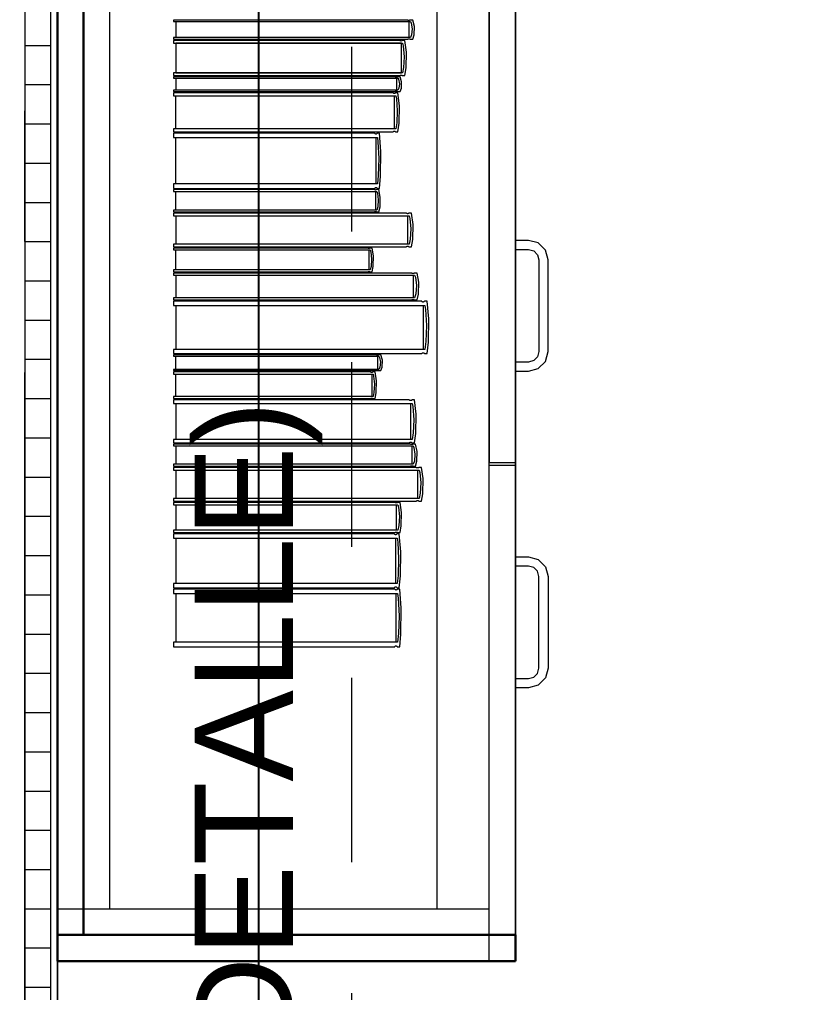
# Model space of a CAD drawing. Header units: inches. Extents: x -38 to 5698, y -33 to 92.
# Drawn here: x 122.816 to 123.408, y 33.476 to 34.22 of the extents above; entities that cross this region are included whole.
import ezdxf

# ---------------------------------------------------------------- set-up
doc = ezdxf.new("R2010")
doc.units = ezdxf.units.IN
doc.header["$MEASUREMENT"] = 0
doc.set_wipeout_variables(frame=1)
for name, pattern in [('Hidden Line', [0.195611, 0.141111, -0.0545]), ('Punto & Raya', [0.65, 0.5, -0.075, 0, -0.075]), ('Wipeout_Contour', [1, 0, -1])]:
    doc.linetypes.add(name, pattern=pattern)
for name, color, linetype in [('02 _ ARQ _ ALB _ Ejes Generales', 7, 'Continuous'), ('02 _ ARQ _ ZON _ Espacio.3D', 7, 'Continuous'), ('08 _ STR _ EXT _ 09 Vigas', 7, 'Continuous'), ('Acabado - Muros', 7, 'Continuous'), ('Interior - Mobiliario', 7, 'Continuous'), ('Notas - Etiquetas', 251, 'Continuous')]:
    doc.layers.add(name, color=color, linetype=linetype)
doc.styles.add('Estilo_Generado_4', font='swisse.ttf')
doc.dimstyles.new('Estilo_Generado__8', dxfattribs={"dimtxt": 0.18, "dimasz": 0.0912, "dimexe": 0.18, "dimexo": 0.0625, "dimgap": 0, "dimtad": 0, "dimtih": 1, "dimtoh": 1, "dimdec": 4, "dimzin": 0, "dimdsep": 46, "dimcen": 0.09, "dimadec": 0, "dimazin": 0, "dimtfac": 1, "dimtdec": 4, "dimtmove": 0, "dimatfit": 3, "dimldrblk": 'ARROWHEAD_5', "dimfxl": 1, "dimtolj": 1, "dimtzin": 0, "dimarcsym": 0})

# ---------------------------------------------------------------- blocks, each defined once
blk = doc.blocks.new('ARROWHEAD_5')
at = {"linetype": 'Continuous', "lineweight": 0}
blk.add_hatch(color=0, dxfattribs=at).paths.add_polyline_path([(-1, 0.2679), (0, 0), (-1, -0.2679)])
at = {"color": 0, "linetype": 'Continuous', "lineweight": 0}
blk.add_line((0, 0), (-1, 0), dxfattribs=at)

msp = doc.modelspace()

# ---------------------------------------------------------------- linework, layer by layer
at = {"layer": '02 _ ARQ _ ZON _ Espacio.3D', "color": 254, "linetype": 'Continuous', "lineweight": 0, "flags": 128}
msp.add_lwpolyline([(136.56999, 39.4), (130.07, 39.4), (130.07, 39.00003), (129.56999, 39.00003), (129.56997, 39.40002), (129.36999, 39.40002), (129.36999, 39.65002), (126.54787, 39.65002), (126.54787, 39.40002), (123.06999, 39.40002), (123.06998, 39.00001), (122.84497, 39.00001), (122.84499, 30.6), (123.06999, 30.6), (123.06999, 30.19992), (123.06999, 29.75002), (129.57, 29.75002), (129.57, 30.6), (130.06997, 30.6), (130.06997, 29.75002), (135.96999, 29.75002)], dxfattribs=at)
at = {"layer": 'Interior - Mobiliario', "color": 175, "linetype": 'Continuous', "lineweight": 13}
for p, q in [((122.86498, 34.97996), (122.86498, 33.51996)), ((123.17498, 33.51996), (123.17498, 34.97996)), ((122.88498, 33.53996), (122.88498, 34.95996)), ((123.13498, 34.95996), (123.13498, 33.53996)), ((123.17498, 33.53996), (123.17498, 34.95996)), ((123.17498, 34.23996), (123.17498, 33.88096)), ((123.19498, 34.23996), (123.19498, 33.88096)), ((123.11255, 34.21931), (122.93363, 34.21931)), ((122.93363, 34.21931), (122.93363, 34.21815)), ((122.93363, 34.21815), (123.11473, 34.21815)), ((122.93546, 34.21815), (122.93546, 34.20596)), ((123.11265, 34.21926), (123.11255, 34.21931)), ((123.11288, 34.21917), (123.11265, 34.21926)), ((123.11313, 34.21911), (123.11288, 34.21917)), ((123.1134, 34.21907), (123.11313, 34.21911)), ((123.11367, 34.21907), (123.1134, 34.21907)), ((123.11393, 34.2191), (123.11367, 34.21907)), ((123.11382, 34.20596), (123.11382, 34.21815)), ((123.11419, 34.21915), (123.11393, 34.2191)), ((123.11442, 34.21924), (123.11419, 34.21915)), ((123.11458, 34.21931), (123.11442, 34.21924)), ((123.11656, 34.21931), (123.11458, 34.21931)), ((123.11473, 34.21815), (123.11528, 34.21705)), ((123.11528, 34.21705), (123.11604, 34.2126)), ((123.11779, 34.21447), (123.11656, 34.21931)), ((123.11604, 34.2126), (123.11557, 34.20813)), ((123.11756, 34.20798), (123.11779, 34.21447)), ((123.11473, 34.20596), (122.93363, 34.20596)), ((122.93363, 34.20596), (122.93363, 34.2048)), ((122.93363, 34.2048), (123.11255, 34.2048)), ((123.10667, 34.2038), (122.93363, 34.2038)), ((122.93363, 34.2038), (122.93363, 34.20164)), ((123.10677, 34.20369), (123.10667, 34.2038)), ((123.10699, 34.20353), (123.10677, 34.20369)), ((123.10724, 34.20341), (123.10699, 34.20353)), ((123.10749, 34.20335), (123.10724, 34.20341)), ((123.10775, 34.20334), (123.10749, 34.20335)), ((123.10801, 34.20339), (123.10775, 34.20334)), ((123.10826, 34.2035), (123.10801, 34.20339)), ((123.10848, 34.20365), (123.10826, 34.2035)), ((123.10863, 34.2038), (123.10848, 34.20365)), ((123.11055, 34.2038), (123.10863, 34.2038)), ((123.11174, 34.19482), (123.11055, 34.2038)), ((123.11255, 34.2048), (123.1127, 34.20487)), ((123.1127, 34.20487), (123.11294, 34.20496)), ((123.11294, 34.20496), (123.11319, 34.20501)), ((123.11319, 34.20501), (123.11346, 34.20504)), ((123.11346, 34.20504), (123.11373, 34.20503)), ((123.11373, 34.20503), (123.11399, 34.205)), ((123.11399, 34.205), (123.11424, 34.20494)), ((123.11424, 34.20494), (123.11447, 34.20485)), ((123.11447, 34.20485), (123.11458, 34.2048)), ((123.11458, 34.2048), (123.11656, 34.2048)), ((123.11557, 34.20813), (123.11473, 34.20596)), ((123.11656, 34.2048), (123.11756, 34.20798)), ((122.93363, 34.20164), (123.10878, 34.20164)), ((123.1079, 34.20164), (122.9354, 34.20164)), ((122.9354, 34.20164), (122.9354, 34.17902)), ((123.1079, 34.17902), (123.1079, 34.20164)), ((123.10878, 34.20164), (123.10931, 34.1996)), ((123.10931, 34.1996), (123.11005, 34.19134)), ((123.11152, 34.18277), (123.11174, 34.19482)), ((123.11005, 34.19134), (123.1096, 34.18305)), ((123.1096, 34.18305), (123.10878, 34.17902)), ((123.11055, 34.17687), (123.11152, 34.18277)), ((123.10878, 34.17902), (122.93363, 34.17902)), ((122.93363, 34.17902), (122.93363, 34.17687)), ((122.93363, 34.17687), (123.10667, 34.17687)), ((123.1031, 34.17587), (122.93363, 34.17587)), ((122.93363, 34.17587), (122.93363, 34.17498)), ((122.93363, 34.17498), (123.10517, 34.17498)), ((122.93537, 34.17498), (122.93537, 34.16564)), ((122.9354, 34.17902), (123.1079, 34.17902)), ((123.1032, 34.17582), (123.1031, 34.17587)), ((123.10342, 34.17576), (123.1032, 34.17582)), ((123.10366, 34.17571), (123.10342, 34.17576)), ((123.10391, 34.17568), (123.10366, 34.17571)), ((123.10416, 34.17568), (123.10391, 34.17568)), ((123.10441, 34.1757), (123.10416, 34.17568)), ((123.10431, 34.16564), (123.10431, 34.17498)), ((123.10466, 34.17574), (123.10441, 34.1757)), ((123.10488, 34.17581), (123.10466, 34.17574)), ((123.10502, 34.17587), (123.10488, 34.17581)), ((123.10691, 34.17587), (123.10502, 34.17587)), ((123.10517, 34.17498), (123.10569, 34.17413)), ((123.10569, 34.17413), (123.10641, 34.17073)), ((123.10667, 34.17687), (123.10682, 34.17701)), ((123.10682, 34.17701), (123.10704, 34.17717)), ((123.10807, 34.17216), (123.10691, 34.17587)), ((123.10704, 34.17717), (123.10729, 34.17727)), ((123.10729, 34.17727), (123.10755, 34.17732)), ((123.10755, 34.17732), (123.10781, 34.17731)), ((123.10781, 34.17731), (123.10807, 34.17725)), ((123.10785, 34.16719), (123.10807, 34.17216)), ((123.10807, 34.17725), (123.10831, 34.17714)), ((123.10831, 34.17714), (123.10853, 34.17697)), ((123.10853, 34.17697), (123.10863, 34.17687)), ((123.10863, 34.17687), (123.11055, 34.17687)), ((123.10517, 34.16564), (122.93363, 34.16564)), ((122.93363, 34.16564), (122.93363, 34.16475)), ((122.93363, 34.16475), (123.1031, 34.16475)), ((123.1031, 34.16475), (123.10324, 34.16481)), ((123.10324, 34.16481), (123.10347, 34.16488)), ((123.10347, 34.16488), (123.10371, 34.16492)), ((123.10371, 34.16492), (123.10396, 34.16494)), ((123.10396, 34.16494), (123.10422, 34.16494)), ((123.10422, 34.16494), (123.10447, 34.16491)), ((123.10447, 34.16491), (123.10471, 34.16486)), ((123.10471, 34.16486), (123.10493, 34.1648)), ((123.10493, 34.1648), (123.10502, 34.16475)), ((123.10502, 34.16475), (123.10691, 34.16475)), ((123.10597, 34.16731), (123.10517, 34.16564)), ((123.10641, 34.17073), (123.10597, 34.16731)), ((123.10691, 34.16475), (123.10785, 34.16719)), ((123.10147, 34.16375), (122.93363, 34.16375)), ((122.93363, 34.16375), (122.93363, 34.16137)), ((122.93363, 34.16137), (123.10352, 34.16137)), ((122.93535, 34.16137), (122.93535, 34.1363)), ((123.10156, 34.16364), (123.10147, 34.16375)), ((123.10178, 34.16346), (123.10156, 34.16364)), ((123.10201, 34.16333), (123.10178, 34.16346)), ((123.10226, 34.16326), (123.10201, 34.16333)), ((123.10251, 34.16325), (123.10226, 34.16326)), ((123.10276, 34.16331), (123.10251, 34.16325)), ((123.10266, 34.1363), (123.10266, 34.16137)), ((123.103, 34.16342), (123.10276, 34.16331)), ((123.10322, 34.16359), (123.103, 34.16342)), ((123.10337, 34.16375), (123.10322, 34.16359)), ((123.10523, 34.16375), (123.10337, 34.16375)), ((123.10352, 34.16137), (123.10402, 34.1591)), ((123.10402, 34.1591), (123.10474, 34.14996)), ((123.10638, 34.1538), (123.10523, 34.16375)), ((123.10474, 34.14996), (123.1043, 34.14077)), ((123.10617, 34.14046), (123.10638, 34.1538)), ((123.10352, 34.1363), (122.93363, 34.1363)), ((122.93363, 34.1363), (122.93363, 34.13392)), ((123.1043, 34.14077), (123.10352, 34.1363)), ((123.10523, 34.13392), (123.10617, 34.14046)), ((122.93363, 34.13392), (123.10147, 34.13392)), ((123.08762, 34.13292), (122.93363, 34.13292)), ((122.93363, 34.13292), (122.93363, 34.12954)), ((122.93363, 34.12954), (123.0895, 34.12954)), ((122.93521, 34.12954), (122.93521, 34.0941)), ((123.08771, 34.13275), (123.08762, 34.13292)), ((123.0879, 34.1325), (123.08771, 34.13275)), ((123.08812, 34.13232), (123.0879, 34.1325)), ((123.08835, 34.13222), (123.08812, 34.13232)), ((123.08858, 34.13221), (123.08835, 34.13222)), ((123.08881, 34.13229), (123.08858, 34.13221)), ((123.08871, 34.0941), (123.08871, 34.12954)), ((123.08903, 34.13245), (123.08881, 34.13229)), ((123.08923, 34.13269), (123.08903, 34.13245)), ((123.08936, 34.13292), (123.08923, 34.13269)), ((123.09107, 34.13292), (123.08936, 34.13292)), ((123.0895, 34.12954), (123.08997, 34.12634)), ((123.09213, 34.11885), (123.09107, 34.13292)), ((123.10147, 34.13392), (123.10161, 34.13408)), ((123.10161, 34.13408), (123.10183, 34.13425)), ((123.10183, 34.13425), (123.10207, 34.13436)), ((123.10207, 34.13436), (123.10232, 34.13442)), ((123.10232, 34.13442), (123.10257, 34.13441)), ((123.10257, 34.13441), (123.10282, 34.13434)), ((123.10282, 34.13434), (123.10305, 34.13422)), ((123.10305, 34.13422), (123.10327, 34.13403)), ((123.10327, 34.13403), (123.10337, 34.13392)), ((123.10337, 34.13392), (123.10523, 34.13392)), ((123.08997, 34.12634), (123.09062, 34.11341)), ((123.09062, 34.11341), (123.09022, 34.10042)), ((123.09193, 34.09998), (123.09213, 34.11885)), ((123.09022, 34.10042), (123.0895, 34.0941)), ((123.09107, 34.09072), (123.09193, 34.09998)), ((123.0895, 34.0941), (122.93363, 34.0941)), ((122.93363, 34.0941), (122.93363, 34.09072)), ((122.93363, 34.09072), (123.08762, 34.09072)), ((123.08762, 34.09072), (123.08775, 34.09095)), ((123.08775, 34.09095), (123.08795, 34.09119)), ((123.08795, 34.09119), (123.08817, 34.09135)), ((123.08817, 34.09135), (123.0884, 34.09143)), ((123.0884, 34.09143), (123.08863, 34.09142)), ((123.08863, 34.09142), (123.08886, 34.09132)), ((123.08886, 34.09132), (123.08908, 34.09114)), ((123.08908, 34.09114), (123.08927, 34.09089)), ((123.08927, 34.09089), (123.08936, 34.09072)), ((123.08936, 34.09072), (123.09107, 34.09072)), ((123.08724, 34.08972), (122.93363, 34.08972)), ((122.93363, 34.08972), (122.93363, 34.08837)), ((122.93363, 34.08837), (123.08912, 34.08837)), ((122.9352, 34.08837), (122.9352, 34.0741)), ((123.08733, 34.08966), (123.08724, 34.08972)), ((123.08753, 34.08956), (123.08733, 34.08966)), ((123.08774, 34.08948), (123.08753, 34.08956)), ((123.08797, 34.08944), (123.08774, 34.08948)), ((123.0882, 34.08944), (123.08797, 34.08944)), ((123.08843, 34.08947), (123.0882, 34.08944)), ((123.08833, 34.0741), (123.08833, 34.08837)), ((123.08865, 34.08954), (123.08843, 34.08947)), ((123.08885, 34.08963), (123.08865, 34.08954)), ((123.08898, 34.08972), (123.08885, 34.08963)), ((123.09069, 34.08972), (123.08898, 34.08972)), ((123.08912, 34.08837), (123.08958, 34.08708)), ((123.08958, 34.08708), (123.09024, 34.08187)), ((123.09174, 34.08406), (123.09069, 34.08972)), ((123.09155, 34.07647), (123.09174, 34.08406)), ((123.08984, 34.07664), (123.08912, 34.0741)), ((123.09024, 34.08187), (123.08984, 34.07664)), ((123.09069, 34.07274), (123.09155, 34.07647)), ((123.08912, 34.0741), (122.93363, 34.0741)), ((122.93363, 34.0741), (122.93363, 34.07274)), ((122.93363, 34.07274), (123.08724, 34.07274)), ((123.11163, 34.07174), (122.93363, 34.07174)), ((122.93363, 34.07174), (122.93363, 34.06969)), ((122.93363, 34.06969), (123.1138, 34.06969)), ((122.93545, 34.06969), (122.93545, 34.04814)), ((123.08724, 34.07274), (123.08737, 34.07283)), ((123.08737, 34.07283), (123.08757, 34.07293)), ((123.08757, 34.07293), (123.08779, 34.073)), ((123.08779, 34.073), (123.08802, 34.07303)), ((123.08802, 34.07303), (123.08825, 34.07302)), ((123.08825, 34.07302), (123.08848, 34.07298)), ((123.08848, 34.07298), (123.08869, 34.07291)), ((123.08869, 34.07291), (123.08889, 34.07281)), ((123.08889, 34.07281), (123.08898, 34.07274)), ((123.08898, 34.07274), (123.09069, 34.07274)), ((123.11173, 34.07164), (123.11163, 34.07174)), ((123.11196, 34.07149), (123.11173, 34.07164)), ((123.11221, 34.07138), (123.11196, 34.07149)), ((123.11247, 34.07132), (123.11221, 34.07138)), ((123.11274, 34.07131), (123.11247, 34.07132)), ((123.113, 34.07136), (123.11274, 34.07131)), ((123.11289, 34.04814), (123.11289, 34.06969)), ((123.11326, 34.07146), (123.113, 34.07136)), ((123.11349, 34.07161), (123.11326, 34.07146)), ((123.11364, 34.07174), (123.11349, 34.07161)), ((123.11562, 34.07174), (123.11364, 34.07174)), ((123.1138, 34.06969), (123.11434, 34.06775)), ((123.11684, 34.06319), (123.11562, 34.07174)), ((123.11434, 34.06775), (123.1151, 34.05988)), ((123.11662, 34.05172), (123.11684, 34.06319)), ((123.1151, 34.05988), (123.11464, 34.05198)), ((123.1138, 34.04814), (122.93363, 34.04814)), ((122.93363, 34.04814), (122.93363, 34.04609)), ((122.93363, 34.04609), (123.11163, 34.04609)), ((123.11163, 34.04609), (123.11178, 34.04623)), ((123.11178, 34.04623), (123.11201, 34.04637)), ((123.11201, 34.04637), (123.11226, 34.04647)), ((123.11226, 34.04647), (123.11253, 34.04652)), ((123.11253, 34.04652), (123.1128, 34.04651)), ((123.1128, 34.04651), (123.11306, 34.04645)), ((123.11306, 34.04645), (123.11331, 34.04635)), ((123.11331, 34.04635), (123.11354, 34.04619)), ((123.11354, 34.04619), (123.11364, 34.04609)), ((123.11364, 34.04609), (123.11562, 34.04609)), ((123.11464, 34.05198), (123.1138, 34.04814)), ((123.11562, 34.04609), (123.11662, 34.05172)), ((123.20498, 34.05096), (123.19498, 34.05096)), ((123.19498, 34.05096), (123.19498, 34.04396)), ((123.21248, 34.04895), (123.20498, 34.05096)), ((123.21797, 34.04346), (123.21248, 34.04895)), ((123.08225, 34.04509), (122.93363, 34.04509)), ((122.93363, 34.04509), (122.93363, 34.04363)), ((122.93363, 34.04363), (123.08407, 34.04363)), ((122.93515, 34.04363), (122.93515, 34.02835)), ((123.08234, 34.04502), (123.08225, 34.04509)), ((123.08253, 34.04491), (123.08234, 34.04502)), ((123.08274, 34.04483), (123.08253, 34.04491)), ((123.08296, 34.04479), (123.08274, 34.04483)), ((123.08318, 34.04479), (123.08296, 34.04479)), ((123.0834, 34.04482), (123.08318, 34.04479)), ((123.08331, 34.02835), (123.08331, 34.04363)), ((123.08361, 34.04489), (123.0834, 34.04482)), ((123.08381, 34.04499), (123.08361, 34.04489)), ((123.08393, 34.04509), (123.08381, 34.04499)), ((123.08559, 34.04509), (123.08393, 34.04509)), ((123.08407, 34.04363), (123.08452, 34.04225)), ((123.08452, 34.04225), (123.08515, 34.03668)), ((123.08661, 34.03902), (123.08559, 34.04509)), ((123.08642, 34.03089), (123.08661, 34.03902)), ((123.19498, 34.04396), (123.20498, 34.04396)), ((123.20498, 34.04396), (123.20898, 34.04289)), ((123.20898, 34.04289), (123.21191, 34.03996)), ((123.21191, 34.03996), (123.21298, 34.03596)), ((123.21998, 34.03596), (123.21797, 34.04346)), ((123.08476, 34.03108), (123.08407, 34.02835)), ((123.08515, 34.03668), (123.08476, 34.03108)), ((123.08559, 34.0269), (123.08642, 34.03089)), ((123.21298, 34.03596), (123.21298, 33.96596)), ((123.21998, 33.96596), (123.21998, 34.03596)), ((123.08407, 34.02835), (122.93363, 34.02835)), ((122.93363, 34.02835), (122.93363, 34.0269)), ((122.93363, 34.0269), (123.08225, 34.0269)), ((123.11579, 34.0259), (122.93363, 34.0259)), ((122.93363, 34.0259), (122.93363, 34.02426)), ((122.93363, 34.02426), (123.11801, 34.02426)), ((122.9355, 34.02426), (122.9355, 34.00708)), ((123.08225, 34.0269), (123.08238, 34.02699)), ((123.08238, 34.02699), (123.08257, 34.0271)), ((123.08257, 34.0271), (123.08278, 34.02717)), ((123.08278, 34.02717), (123.08301, 34.0272)), ((123.08301, 34.0272), (123.08323, 34.0272)), ((123.08323, 34.0272), (123.08345, 34.02715)), ((123.08345, 34.02715), (123.08366, 34.02708)), ((123.08366, 34.02708), (123.08385, 34.02697)), ((123.08385, 34.02697), (123.08393, 34.0269)), ((123.08393, 34.0269), (123.08559, 34.0269)), ((123.11589, 34.02582), (123.11579, 34.0259)), ((123.11612, 34.02569), (123.11589, 34.02582)), ((123.11638, 34.02561), (123.11612, 34.02569)), ((123.11665, 34.02556), (123.11638, 34.02561)), ((123.11692, 34.02555), (123.11665, 34.02556)), ((123.1172, 34.02559), (123.11692, 34.02555)), ((123.11708, 34.00708), (123.11708, 34.02426)), ((123.11746, 34.02567), (123.1172, 34.02559)), ((123.1177, 34.02579), (123.11746, 34.02567)), ((123.11785, 34.0259), (123.1177, 34.02579)), ((123.11987, 34.0259), (123.11785, 34.0259)), ((123.11801, 34.02426), (123.11856, 34.02271)), ((123.12112, 34.01908), (123.11987, 34.0259)), ((123.11856, 34.02271), (123.11934, 34.01644)), ((123.11934, 34.01644), (123.11887, 34.01014)), ((123.12089, 34.00993), (123.12112, 34.01908)), ((123.11887, 34.01014), (123.11801, 34.00708)), ((123.11987, 34.00545), (123.12089, 34.00993)), ((123.11801, 34.00708), (122.93363, 34.00708)), ((122.93363, 34.00708), (122.93363, 34.00545)), ((122.93363, 34.00545), (123.11579, 34.00545)), ((123.12339, 34.00445), (122.93363, 34.00445)), ((122.93363, 34.00445), (122.93363, 34.00124)), ((122.93363, 34.00124), (123.1257, 34.00124)), ((122.93557, 34.00124), (122.93557, 33.9676)), ((123.11579, 34.00545), (123.11594, 34.00556)), ((123.11594, 34.00556), (123.11618, 34.00567)), ((123.11618, 34.00567), (123.11644, 34.00575)), ((123.11644, 34.00575), (123.11671, 34.00579)), ((123.11671, 34.00579), (123.11699, 34.00578)), ((123.11699, 34.00578), (123.11725, 34.00574)), ((123.11725, 34.00574), (123.11751, 34.00565)), ((123.11751, 34.00565), (123.11775, 34.00553)), ((123.11775, 34.00553), (123.11785, 34.00545)), ((123.11785, 34.00545), (123.11987, 34.00545)), ((123.12349, 34.00429), (123.12339, 34.00445)), ((123.12374, 34.00405), (123.12349, 34.00429)), ((123.124, 34.00388), (123.12374, 34.00405)), ((123.12429, 34.00379), (123.124, 34.00388)), ((123.12457, 34.00378), (123.12429, 34.00379)), ((123.12485, 34.00385), (123.12457, 34.00378)), ((123.12473, 33.9676), (123.12473, 34.00124)), ((123.12512, 34.004), (123.12485, 34.00385)), ((123.12537, 34.00423), (123.12512, 34.004)), ((123.12553, 34.00445), (123.12537, 34.00423)), ((123.12764, 34.00445), (123.12553, 34.00445)), ((123.1257, 34.00124), (123.12628, 33.9982)), ((123.12895, 33.99109), (123.12764, 34.00445)), ((123.12628, 33.9982), (123.12709, 33.98592)), ((123.1287, 33.97318), (123.12895, 33.99109)), ((123.12709, 33.98592), (123.1266, 33.9736)), ((123.1266, 33.9736), (123.1257, 33.9676)), ((123.12764, 33.96439), (123.1287, 33.97318)), ((123.1257, 33.9676), (122.93363, 33.9676)), ((122.93363, 33.9676), (122.93363, 33.96439)), ((122.93363, 33.96439), (123.12339, 33.96439)), ((123.12339, 33.96439), (123.12355, 33.96461)), ((123.12355, 33.96461), (123.1238, 33.96484)), ((123.1238, 33.96484), (123.12407, 33.96499)), ((123.12407, 33.96499), (123.12435, 33.96506)), ((123.12435, 33.96506), (123.12463, 33.96505)), ((123.12463, 33.96505), (123.12491, 33.96496)), ((123.12491, 33.96496), (123.12518, 33.96479)), ((123.12518, 33.96479), (123.12543, 33.96455)), ((123.12543, 33.96455), (123.12553, 33.96439)), ((123.12553, 33.96439), (123.12764, 33.96439)), ((123.21298, 33.96596), (123.21191, 33.96196)), ((123.21797, 33.95846), (123.21998, 33.96596)), ((123.08878, 33.96339), (122.93363, 33.96339)), ((122.93363, 33.96339), (122.93363, 33.96243)), ((122.93363, 33.96243), (123.09067, 33.96243)), ((122.93522, 33.96243), (122.93522, 33.95232)), ((123.08887, 33.96335), (123.08878, 33.96339)), ((123.08907, 33.96327), (123.08887, 33.96335)), ((123.08928, 33.96322), (123.08907, 33.96327)), ((123.08951, 33.96319), (123.08928, 33.96322)), ((123.08975, 33.96319), (123.08951, 33.96319)), ((123.08998, 33.96321), (123.08975, 33.96319)), ((123.08988, 33.95232), (123.08988, 33.96243)), ((123.0902, 33.96326), (123.08998, 33.96321)), ((123.0904, 33.96333), (123.0902, 33.96326)), ((123.09054, 33.96339), (123.0904, 33.96333)), ((123.09226, 33.96339), (123.09054, 33.96339)), ((123.09067, 33.96243), (123.09114, 33.96152)), ((123.09114, 33.96152), (123.09181, 33.95783)), ((123.09181, 33.95783), (123.0914, 33.95412)), ((123.09333, 33.95938), (123.09226, 33.96339)), ((123.09313, 33.95399), (123.09333, 33.95938)), ((123.19498, 33.95796), (123.19498, 33.95096)), ((123.20498, 33.95796), (123.19498, 33.95796)), ((123.20898, 33.95903), (123.20498, 33.95796)), ((123.21191, 33.96196), (123.20898, 33.95903)), ((123.21248, 33.95297), (123.21797, 33.95846)), ((123.09067, 33.95232), (122.93363, 33.95232)), ((122.93363, 33.95232), (122.93363, 33.95135)), ((122.93363, 33.95135), (123.08878, 33.95135)), ((123.08437, 33.95035), (122.93363, 33.95035)), ((122.93363, 33.95035), (122.93363, 33.94872)), ((123.08445, 33.95028), (123.08437, 33.95035)), ((123.08465, 33.95015), (123.08445, 33.95028)), ((123.08486, 33.95007), (123.08465, 33.95015)), ((123.08508, 33.95002), (123.08486, 33.95007)), ((123.08531, 33.95001), (123.08508, 33.95002)), ((123.08553, 33.95005), (123.08531, 33.95001)), ((123.08575, 33.95013), (123.08553, 33.95005)), ((123.08595, 33.95025), (123.08575, 33.95013)), ((123.08607, 33.95035), (123.08595, 33.95025)), ((123.08775, 33.95035), (123.08607, 33.95035)), ((123.08878, 33.94356), (123.08775, 33.95035)), ((123.08878, 33.95135), (123.08891, 33.95142)), ((123.08891, 33.95142), (123.08911, 33.95149)), ((123.08911, 33.95149), (123.08933, 33.95153)), ((123.08933, 33.95153), (123.08957, 33.95156)), ((123.08957, 33.95156), (123.0898, 33.95155)), ((123.0898, 33.95155), (123.09003, 33.95153)), ((123.09003, 33.95153), (123.09025, 33.95147)), ((123.09025, 33.95147), (123.09045, 33.9514)), ((123.09045, 33.9514), (123.09054, 33.95135)), ((123.09054, 33.95135), (123.09226, 33.95135)), ((123.0914, 33.95412), (123.09067, 33.95232)), ((123.09226, 33.95135), (123.09313, 33.95399)), ((123.19498, 33.95096), (123.20498, 33.95096)), ((123.20498, 33.95096), (123.21248, 33.95297)), ((122.93363, 33.94872), (123.08621, 33.94872)), ((122.93518, 33.94872), (122.93518, 33.93161)), ((123.08544, 33.93161), (123.08544, 33.94872)), ((123.08621, 33.94872), (123.08666, 33.94718)), ((123.08666, 33.94718), (123.08731, 33.94093)), ((123.08859, 33.93445), (123.08878, 33.94356)), ((123.08691, 33.93466), (123.08621, 33.93161)), ((123.08731, 33.94093), (123.08691, 33.93466)), ((123.08775, 33.92998), (123.08859, 33.93445)), ((123.08621, 33.93161), (122.93363, 33.93161)), ((122.93363, 33.93161), (122.93363, 33.92998)), ((122.93363, 33.92998), (123.08437, 33.92998)), ((123.11393, 33.92898), (122.93363, 33.92898)), ((122.93363, 33.92898), (122.93363, 33.92635)), ((123.08437, 33.92998), (123.08449, 33.93008)), ((123.08449, 33.93008), (123.08469, 33.9302)), ((123.08469, 33.9302), (123.08491, 33.93028)), ((123.08491, 33.93028), (123.08513, 33.93032)), ((123.08513, 33.93032), (123.08536, 33.93031)), ((123.08536, 33.93031), (123.08558, 33.93027)), ((123.08558, 33.93027), (123.08579, 33.93018)), ((123.08579, 33.93018), (123.08599, 33.93005)), ((123.08599, 33.93005), (123.08607, 33.92998)), ((123.08607, 33.92998), (123.08775, 33.92998)), ((123.11403, 33.92885), (123.11393, 33.92898)), ((123.11426, 33.92865), (123.11403, 33.92885)), ((123.11452, 33.92851), (123.11426, 33.92865)), ((123.11478, 33.92844), (123.11452, 33.92851)), ((123.11506, 33.92843), (123.11478, 33.92844)), ((123.11532, 33.92849), (123.11506, 33.92843)), ((123.11558, 33.92861), (123.11532, 33.92849)), ((123.11582, 33.9288), (123.11558, 33.92861)), ((123.11597, 33.92898), (123.11582, 33.9288)), ((123.11797, 33.92898), (123.11597, 33.92898)), ((123.11921, 33.91804), (123.11797, 33.92898)), ((122.93363, 33.92635), (123.11613, 33.92635)), ((122.93548, 33.92635), (122.93548, 33.8988)), ((123.11521, 33.8988), (123.11521, 33.92635)), ((123.11613, 33.92635), (123.11668, 33.92386)), ((123.11668, 33.92386), (123.11745, 33.91381)), ((123.11745, 33.91381), (123.11698, 33.90371)), ((123.11898, 33.90337), (123.11921, 33.91804)), ((123.11613, 33.8988), (122.93363, 33.8988)), ((122.93363, 33.8988), (122.93363, 33.89618)), ((123.11698, 33.90371), (123.11613, 33.8988)), ((123.11797, 33.89618), (123.11898, 33.90337)), ((122.93363, 33.89618), (123.11393, 33.89618)), ((123.11473, 33.89518), (122.93363, 33.89518)), ((122.93363, 33.89518), (122.93363, 33.89384)), ((122.93363, 33.89384), (123.11694, 33.89384)), ((122.93549, 33.89384), (122.93549, 33.87975)), ((123.11393, 33.89618), (123.11408, 33.89635)), ((123.11408, 33.89635), (123.11432, 33.89654)), ((123.11432, 33.89654), (123.11458, 33.89667)), ((123.11458, 33.89667), (123.11484, 33.89673)), ((123.11483, 33.89511), (123.11473, 33.89518)), ((123.11506, 33.89501), (123.11483, 33.89511)), ((123.11484, 33.89673), (123.11512, 33.89672)), ((123.11532, 33.89494), (123.11506, 33.89501)), ((123.11512, 33.89672), (123.11538, 33.89664)), ((123.11559, 33.8949), (123.11532, 33.89494)), ((123.11538, 33.89664), (123.11564, 33.8965)), ((123.11586, 33.8949), (123.11559, 33.8949)), ((123.11564, 33.8965), (123.11587, 33.8963)), ((123.11613, 33.89493), (123.11586, 33.8949)), ((123.11587, 33.8963), (123.11597, 33.89618)), ((123.11597, 33.89618), (123.11797, 33.89618)), ((123.11601, 33.87975), (123.11601, 33.89384)), ((123.11639, 33.89499), (123.11613, 33.89493)), ((123.11662, 33.89509), (123.11639, 33.89499)), ((123.11678, 33.89518), (123.11662, 33.89509)), ((123.11879, 33.89518), (123.11678, 33.89518)), ((123.11694, 33.89384), (123.11749, 33.89256)), ((123.11749, 33.89256), (123.11826, 33.88742)), ((123.12003, 33.88959), (123.11879, 33.89518)), ((123.1198, 33.88209), (123.12003, 33.88959)), ((123.11779, 33.88226), (123.11694, 33.87975)), ((123.11826, 33.88742), (123.11779, 33.88226)), ((123.11879, 33.87841), (123.1198, 33.88209)), ((123.11694, 33.87975), (122.93363, 33.87975)), ((122.93363, 33.87975), (122.93363, 33.87841)), ((122.93363, 33.87841), (123.11473, 33.87841)), ((123.11917, 33.87741), (122.93363, 33.87741)), ((122.93363, 33.87741), (122.93363, 33.87535)), ((122.93363, 33.87535), (123.12144, 33.87535)), ((122.93553, 33.87535), (122.93553, 33.85373)), ((123.11473, 33.87841), (123.11488, 33.8785)), ((123.11488, 33.8785), (123.11512, 33.8786)), ((123.11512, 33.8786), (123.11538, 33.87866)), ((123.11538, 33.87866), (123.11565, 33.87869)), ((123.11565, 33.87869), (123.11592, 33.87869)), ((123.11592, 33.87869), (123.11619, 33.87865)), ((123.11619, 33.87865), (123.11644, 33.87858)), ((123.11644, 33.87858), (123.11667, 33.87848)), ((123.11667, 33.87848), (123.11678, 33.87841)), ((123.11678, 33.87841), (123.11879, 33.87841)), ((123.11928, 33.87731), (123.11917, 33.87741)), ((123.11951, 33.87716), (123.11928, 33.87731)), ((123.11978, 33.87705), (123.11951, 33.87716)), ((123.12005, 33.87699), (123.11978, 33.87705)), ((123.12033, 33.87698), (123.12005, 33.87699)), ((123.1206, 33.87703), (123.12033, 33.87698)), ((123.12049, 33.85373), (123.12049, 33.87535)), ((123.12087, 33.87713), (123.1206, 33.87703)), ((123.12111, 33.87727), (123.12087, 33.87713)), ((123.12127, 33.87741), (123.12111, 33.87727)), ((123.12333, 33.87741), (123.12127, 33.87741)), ((123.12144, 33.87535), (123.122, 33.8734)), ((123.12461, 33.86883), (123.12333, 33.87741)), ((123.19498, 33.88096), (123.17498, 33.88096)), ((123.19498, 33.87896), (123.17498, 33.87896)), ((123.122, 33.8734), (123.12279, 33.86551)), ((123.12437, 33.85732), (123.12461, 33.86883)), ((123.12279, 33.86551), (123.12231, 33.85758)), ((123.12144, 33.85373), (122.93363, 33.85373)), ((122.93363, 33.85373), (122.93363, 33.85167)), ((123.12231, 33.85758), (123.12144, 33.85373)), ((123.12333, 33.85167), (123.12437, 33.85732)), ((122.93363, 33.85167), (123.11917, 33.85167)), ((123.10304, 33.85067), (122.93363, 33.85067)), ((122.93363, 33.85067), (122.93363, 33.84882)), ((122.93363, 33.84882), (123.10511, 33.84882)), ((122.93537, 33.84882), (122.93537, 33.82943)), ((123.10314, 33.85058), (123.10304, 33.85067)), ((123.10335, 33.85044), (123.10314, 33.85058)), ((123.10359, 33.85034), (123.10335, 33.85044)), ((123.10384, 33.85029), (123.10359, 33.85034)), ((123.1041, 33.85028), (123.10384, 33.85029)), ((123.10435, 33.85033), (123.1041, 33.85028)), ((123.10424, 33.82943), (123.10424, 33.84882)), ((123.10459, 33.85041), (123.10435, 33.85033)), ((123.10481, 33.85055), (123.10459, 33.85041)), ((123.10496, 33.85067), (123.10481, 33.85055)), ((123.10684, 33.85067), (123.10496, 33.85067)), ((123.10511, 33.84882), (123.10562, 33.84707)), ((123.10562, 33.84707), (123.10634, 33.83999)), ((123.108, 33.84297), (123.10684, 33.85067)), ((123.11917, 33.85167), (123.11933, 33.85181)), ((123.11933, 33.85181), (123.11957, 33.85196)), ((123.11957, 33.85196), (123.11983, 33.85205)), ((123.11983, 33.85205), (123.12011, 33.8521)), ((123.12011, 33.8521), (123.12039, 33.85209)), ((123.12039, 33.85209), (123.12066, 33.85204)), ((123.12066, 33.85204), (123.12093, 33.85193)), ((123.12093, 33.85193), (123.12117, 33.85177)), ((123.12117, 33.85177), (123.12127, 33.85167)), ((123.12127, 33.85167), (123.12333, 33.85167)), ((123.10634, 33.83999), (123.1059, 33.83288)), ((123.10779, 33.83264), (123.108, 33.84297)), ((123.1059, 33.83288), (123.10511, 33.82943)), ((123.10684, 33.82758), (123.10779, 33.83264)), ((123.10511, 33.82943), (122.93363, 33.82943)), ((122.93363, 33.82943), (122.93363, 33.82758)), ((122.93363, 33.82758), (123.10304, 33.82758)), ((123.10246, 33.82658), (122.93363, 33.82658)), ((122.93363, 33.82658), (122.93363, 33.82329)), ((122.93363, 33.82329), (123.10453, 33.82329)), ((122.93536, 33.82329), (122.93536, 33.78871)), ((123.10256, 33.82642), (123.10246, 33.82658)), ((123.10278, 33.82617), (123.10256, 33.82642)), ((123.10301, 33.82599), (123.10278, 33.82617)), ((123.10326, 33.8259), (123.10301, 33.82599)), ((123.10304, 33.82758), (123.10318, 33.8277)), ((123.10318, 33.8277), (123.1034, 33.82783)), ((123.10352, 33.82589), (123.10326, 33.8259)), ((123.1034, 33.82783), (123.10365, 33.82792)), ((123.10377, 33.82597), (123.10352, 33.82589)), ((123.10365, 33.82792), (123.1039, 33.82796)), ((123.10366, 33.78871), (123.10366, 33.82329)), ((123.10401, 33.82612), (123.10377, 33.82597)), ((123.1039, 33.82796), (123.10415, 33.82796)), ((123.10423, 33.82636), (123.10401, 33.82612)), ((123.10415, 33.82796), (123.1044, 33.82791)), ((123.10438, 33.82658), (123.10423, 33.82636)), ((123.10625, 33.82658), (123.10438, 33.82658)), ((123.1044, 33.82791), (123.10464, 33.82781)), ((123.10453, 33.82329), (123.10504, 33.82016)), ((123.10464, 33.82781), (123.10486, 33.82767)), ((123.10486, 33.82767), (123.10496, 33.82758)), ((123.10496, 33.82758), (123.10684, 33.82758)), ((123.10741, 33.81285), (123.10625, 33.82658)), ((123.10504, 33.82016), (123.10576, 33.80754)), ((123.1072, 33.79445), (123.10741, 33.81285)), ((123.19498, 33.80896), (123.20498, 33.80896)), ((123.19498, 33.80196), (123.19498, 33.80896)), ((123.20498, 33.80896), (123.21248, 33.80695)), ((123.10576, 33.80754), (123.10532, 33.79488)), ((123.20498, 33.80196), (123.19498, 33.80196)), ((123.20898, 33.80089), (123.20498, 33.80196)), ((123.21191, 33.79796), (123.20898, 33.80089)), ((123.21248, 33.80695), (123.21797, 33.80146)), ((123.21797, 33.80146), (123.21998, 33.79396)), ((123.10532, 33.79488), (123.10453, 33.78871)), ((123.10625, 33.78542), (123.1072, 33.79445)), ((123.21298, 33.79396), (123.21191, 33.79796)), ((123.21298, 33.72396), (123.21298, 33.79396)), ((123.21998, 33.79396), (123.21998, 33.72396)), ((123.10453, 33.78871), (122.93363, 33.78871)), ((122.93363, 33.78871), (122.93363, 33.78542)), ((122.93363, 33.78542), (123.10246, 33.78542)), ((123.10246, 33.78542), (123.10261, 33.78564)), ((123.10261, 33.78564), (123.10283, 33.78588)), ((123.10283, 33.78588), (123.10307, 33.78603)), ((123.10307, 33.78603), (123.10332, 33.78611)), ((123.10332, 33.78611), (123.10357, 33.7861)), ((123.10357, 33.7861), (123.10382, 33.786)), ((123.10382, 33.786), (123.10406, 33.78583)), ((123.10406, 33.78583), (123.10428, 33.78558)), ((123.10428, 33.78558), (123.10438, 33.78542)), ((123.10438, 33.78542), (123.10625, 33.78542)), ((123.1028, 33.78442), (122.93363, 33.78442)), ((122.93363, 33.78442), (122.93363, 33.78088)), ((122.93363, 33.78088), (123.10487, 33.78088)), ((122.93536, 33.78088), (122.93536, 33.74377)), ((123.1029, 33.78425), (123.1028, 33.78442)), ((123.10312, 33.78398), (123.1029, 33.78425)), ((123.10336, 33.78379), (123.10312, 33.78398)), ((123.1036, 33.78369), (123.10336, 33.78379)), ((123.10386, 33.78368), (123.1036, 33.78369)), ((123.10411, 33.78376), (123.10386, 33.78368)), ((123.104, 33.74377), (123.104, 33.78088)), ((123.10435, 33.78393), (123.10411, 33.78376)), ((123.10458, 33.78418), (123.10435, 33.78393)), ((123.10472, 33.78442), (123.10458, 33.78418)), ((123.1066, 33.78442), (123.10472, 33.78442)), ((123.10487, 33.78088), (123.10538, 33.77753)), ((123.10776, 33.76969), (123.1066, 33.78442)), ((123.10538, 33.77753), (123.1061, 33.76399)), ((123.1061, 33.76399), (123.10566, 33.75039)), ((123.10755, 33.74993), (123.10776, 33.76969)), ((123.10566, 33.75039), (123.10487, 33.74377)), ((123.1066, 33.74024), (123.10755, 33.74993)), ((123.10487, 33.74377), (122.93363, 33.74377)), ((122.93363, 33.74377), (122.93363, 33.74024)), ((123.10295, 33.74047), (123.10317, 33.74072)), ((123.10317, 33.74072), (123.10341, 33.74089)), ((123.10341, 33.74089), (123.10366, 33.74097)), ((123.10366, 33.74097), (123.10392, 33.74096)), ((123.10392, 33.74096), (123.10417, 33.74086)), ((123.10417, 33.74086), (123.1044, 33.74068)), ((122.93363, 33.74024), (123.1028, 33.74024)), ((123.1028, 33.74024), (123.10295, 33.74047)), ((123.1044, 33.74068), (123.10462, 33.74041)), ((123.10462, 33.74041), (123.10472, 33.74024)), ((123.10472, 33.74024), (123.1066, 33.74024)), ((123.20898, 33.71703), (123.21191, 33.71996)), ((123.21191, 33.71996), (123.21298, 33.72396)), ((123.21998, 33.72396), (123.21797, 33.71646)), ((123.19498, 33.71596), (123.20498, 33.71596)), ((123.19498, 33.70896), (123.19498, 33.71596)), ((123.20498, 33.71596), (123.20898, 33.71703)), ((123.21248, 33.71097), (123.20498, 33.70896)), ((123.21797, 33.71646), (123.21248, 33.71097)), ((123.20498, 33.70896), (123.19498, 33.70896)), ((122.88498, 33.53996), (123.13498, 33.53996)), ((123.13498, 33.53996), (123.17498, 33.53996)), ((122.86498, 33.51996), (123.17498, 33.51996))]:
    msp.add_line(p, q, dxfattribs=at)

# ---------------------------------------------------------------- next in the draw order: wipeouts: each hides what was drawn before it
at = {"color": 254, "linetype": 'Wipeout_Contour', "lineweight": 0, "ltscale": 5010.534384}
msp.add_wipeout([(122.79497, 34.75), (122.79497, 32.6), (122.81197, 32.6), (122.81197, 32.6165), (122.84497, 32.6165), (122.84497, 34.75)], dxfattribs=at).dxf.layer = 'Acabado - Muros'

# ---------------------------------------------------------------- next in the draw order: linework, layer by layer
at = {"layer": 'Acabado - Muros', "color": 251, "linetype": 'Continuous', "lineweight": 13, "flags": 128}
msp.add_lwpolyline([(122.84497, 32.6165), (122.84497, 34.75)], dxfattribs=at)

# ---------------------------------------------------------------- next in the draw order: wipeouts: each hides what was drawn before it
at = {"color": 254, "linetype": 'Wipeout_Contour', "lineweight": 0, "ltscale": 3340.277537}
msp.add_wipeout([(122.83997, 34.75), (122.81997, 34.75), (122.81997, 32.6165), (122.83997, 32.6165)], dxfattribs=at).dxf.layer = 'Acabado - Muros'

# ---------------------------------------------------------------- next in the draw order: hatches: boundary and pattern name
at = {"layer": 'Acabado - Muros', "linetype": 'Continuous', "lineweight": 0}
h = msp.add_hatch(dxfattribs=at)
h.set_pattern_fill('CONTRACHAPADO_0002', color=254, style=0, pattern_type=2)
h.set_pattern_definition([(0, (92.500015, 3e-09), (0, 0.030000001), [])])
h.paths.add_polyline_path([(122.83997, 34.75), (122.81997, 34.75), (122.81997, 32.6165), (122.83997, 32.6165)])

# ---------------------------------------------------------------- next in the draw order: linework, layer by layer
at = {"layer": '02 _ ARQ _ ALB _ Ejes Generales', "color": 252, "linetype": 'Punto & Raya', "lineweight": 13}
msp.add_line((122.82, 3.05001), (122.82, 44.89999), dxfattribs=at)
at = {"layer": 'Acabado - Muros', "color": 7, "linetype": 'Continuous', "lineweight": 13, "flags": 128}
msp.add_lwpolyline([(122.83997, 34.75), (122.81997, 34.75), (122.81997, 32.6165), (122.83997, 32.6165)], close=True, dxfattribs=at)

# ---------------------------------------------------------------- next in the draw order: wipeouts: each hides what was drawn before it
at = {"color": 254, "linetype": 'Wipeout_Contour', "lineweight": 0, "ltscale": 3340.468259}
msp.add_wipeout([(122.86498, 33.51996), (122.86498, 34.97996), (122.84498, 34.97996), (122.84498, 33.51996)], dxfattribs=at).dxf.layer = 'Interior - Mobiliario'

# ---------------------------------------------------------------- next in the draw order: linework, layer by layer
at = {"layer": 'Interior - Mobiliario', "color": 175, "linetype": 'Continuous', "lineweight": 30}
for p, q in [((122.84498, 34.97996), (122.84498, 33.51996)), ((122.86498, 34.97996), (122.86498, 33.51996)), ((122.86498, 33.51996), (122.84498, 33.51996))]:
    msp.add_line(p, q, dxfattribs=at)
at = {"layer": 'Interior - Mobiliario', "color": 175, "linetype": 'Continuous', "lineweight": 13}
for p, q in [((122.84498, 34.97996), (122.84498, 33.51996)), ((122.86498, 33.51996), (122.86498, 34.97996)), ((122.84498, 34.95996), (122.84498, 33.53996)), ((122.84498, 33.53996), (122.88498, 33.53996)), ((122.84498, 33.51996), (122.86498, 33.51996))]:
    msp.add_line(p, q, dxfattribs=at)

# ---------------------------------------------------------------- next in the draw order: wipeouts: each hides what was drawn before it
at = {"color": 254, "linetype": 'Wipeout_Contour', "lineweight": 0, "ltscale": 3341.006421}
msp.add_wipeout([(123.19498, 33.49996), (123.19498, 33.51996), (122.84498, 33.51996), (122.84498, 33.49996)], dxfattribs=at).dxf.layer = 'Interior - Mobiliario'

# ---------------------------------------------------------------- next in the draw order: linework, layer by layer
at = {"layer": '08 _ STR _ EXT _ 09 Vigas', "color": 251, "linetype": 'Hidden Line', "lineweight": 13}
msp.add_line((123.06999, 30.2), (123.06999, 39.4), dxfattribs=at)
at = {"layer": 'Interior - Mobiliario', "color": 175, "linetype": 'Continuous', "lineweight": 13}
for p, q in [((122.84498, 33.49996), (122.84498, 34.99996)), ((123.19498, 34.99996), (123.19498, 33.49996)), ((122.84498, 34.97996), (122.84498, 33.51996)), ((122.86498, 34.97996), (122.86498, 33.51996)), ((122.86498, 34.97996), (122.86498, 33.51996)), ((122.86498, 34.97996), (122.86498, 33.51996)), ((123.17498, 33.51996), (123.17498, 34.97996)), ((123.17498, 33.51996), (123.17498, 34.97996)), ((123.19498, 33.51996), (123.19498, 34.97996)), ((123.19498, 33.51996), (123.19498, 34.97996)), ((123.17498, 33.51996), (123.17498, 33.87896)), ((123.19498, 33.51996), (123.19498, 33.87896)), ((122.84498, 33.53996), (122.84498, 33.49996)), ((123.17498, 33.49996), (123.17498, 33.53996)), ((122.84498, 33.51996), (122.84498, 33.49996)), ((123.19498, 33.51996), (122.84498, 33.51996)), ((122.84498, 33.51996), (123.19498, 33.51996)), ((122.86498, 33.51996), (123.19498, 33.51996)), ((122.86498, 33.51996), (123.17498, 33.51996)), ((122.86498, 33.51996), (123.17498, 33.51996)), ((123.19498, 33.51996), (123.17498, 33.51996)), ((123.19498, 33.49996), (123.19498, 33.51996)), ((122.84498, 33.49996), (123.19498, 33.49996)), ((122.84498, 33.49996), (123.17498, 33.49996)), ((123.19498, 33.49996), (122.84498, 33.49996))]:
    msp.add_line(p, q, dxfattribs=at)
at = {"layer": 'Interior - Mobiliario', "color": 175, "linetype": 'Continuous', "lineweight": 30}
for p, q in [((123.19498, 33.51996), (122.84498, 33.51996)), ((122.84498, 33.51996), (122.84498, 33.49996)), ((123.19498, 33.51996), (123.19498, 33.49996)), ((123.19498, 33.49996), (122.84498, 33.49996))]:
    msp.add_line(p, q, dxfattribs=at)

# ---------------------------------------------------------------- next in the draw order: texts
at = {"layer": 'Notas - Etiquetas', "color": 8, "linetype": 'Continuous', "lineweight": 13, "insert": (122.99876, 32.1529), "char_height": 0.075, "attachment_point": 4, "rotation": 90, "style": 'Estilo_Generado_4'}
msp.add_mtext('\\A1;{\\pql;\\fSwis721 Ex BT|b0|i0|c0|p34;TABIQUERIA FIJA 2 (VER DETALLE)\\fSwis721 Ex BT|b0|i0|c0|p34; }', dxfattribs=at)

# ---------------------------------------------------------------- next in the draw order: leaders
at = {"layer": 'Notas - Etiquetas', "color": 8, "linetype": 'Continuous', "lineweight": 13, "annotation_type": 0, "has_hookline": 1, "hookline_direction": 1, "text_width": 1.94817, "horizontal_direction": (0, 1, 0)}
msp.add_leader([(122.82997, 34.8), (122.99876, 34.49197), (122.99876, 32.1529)], dimstyle='Estilo_Generado__8', dxfattribs=at)

doc.saveas('drawing.dxf')
